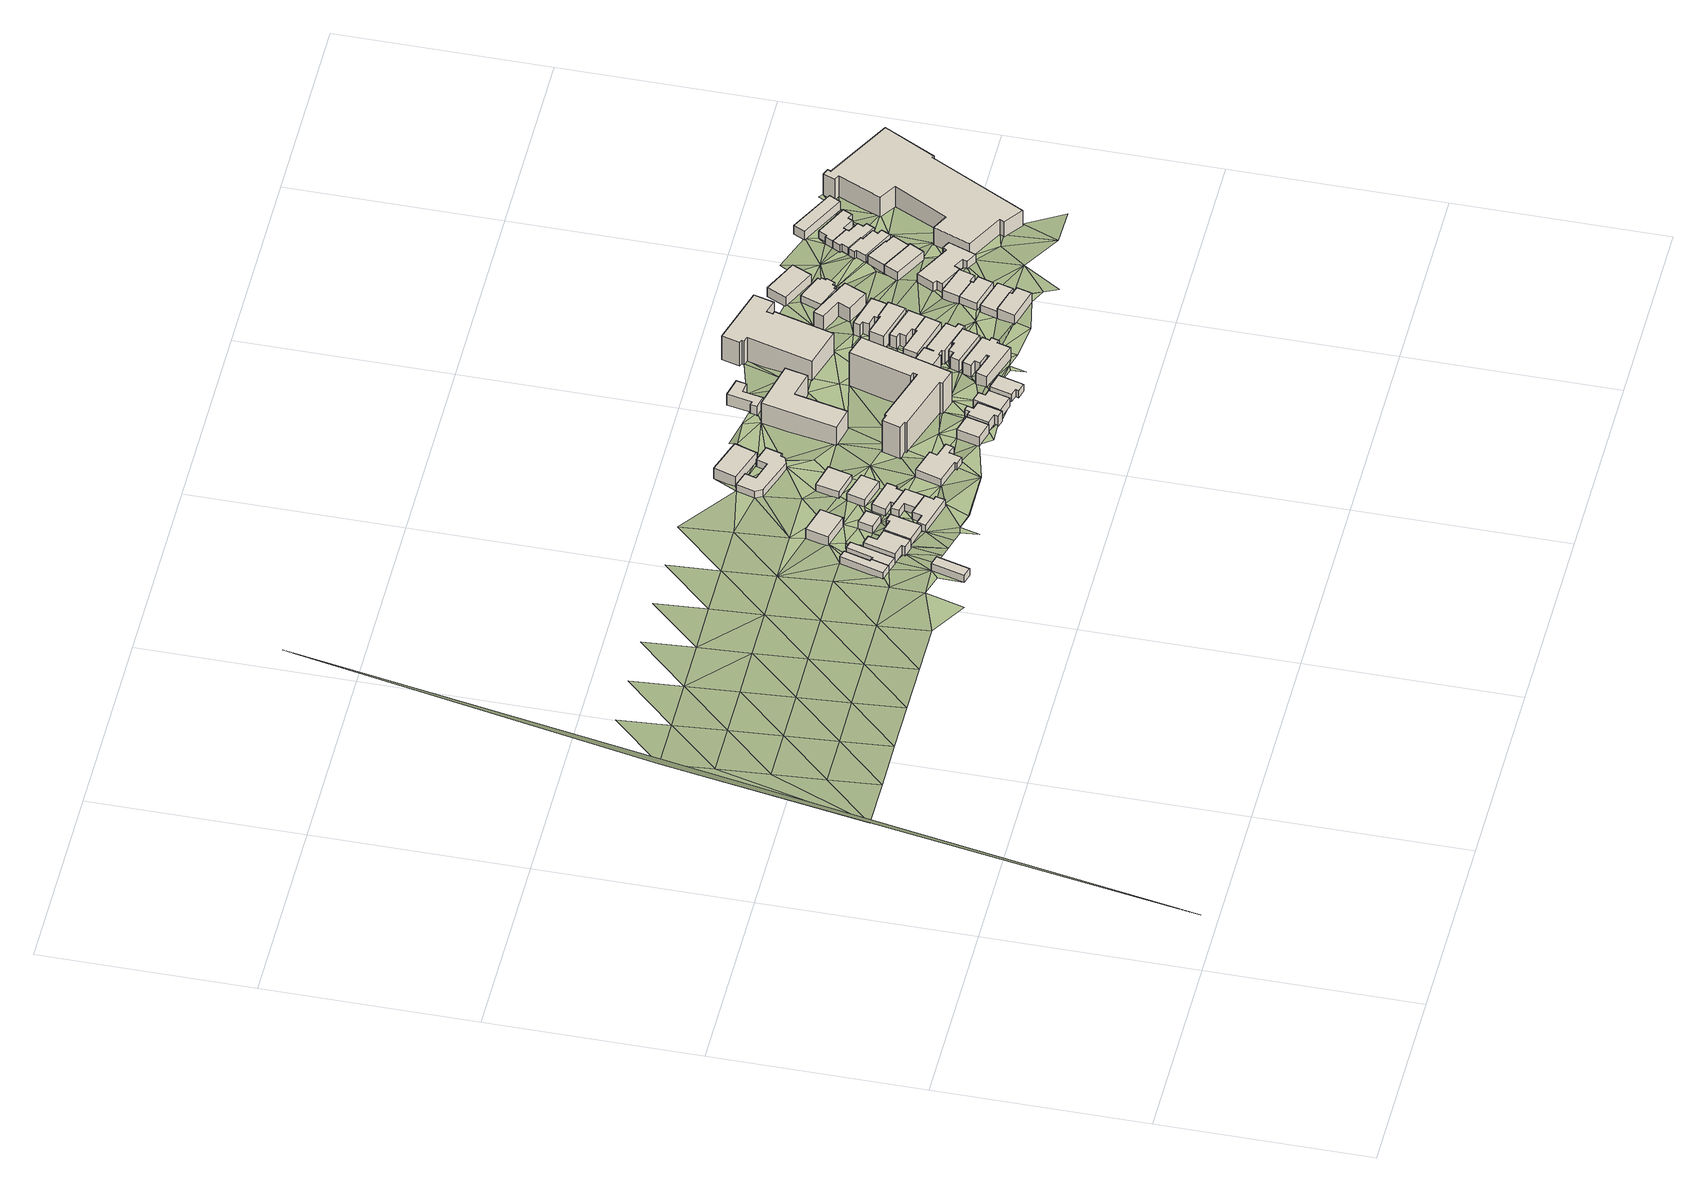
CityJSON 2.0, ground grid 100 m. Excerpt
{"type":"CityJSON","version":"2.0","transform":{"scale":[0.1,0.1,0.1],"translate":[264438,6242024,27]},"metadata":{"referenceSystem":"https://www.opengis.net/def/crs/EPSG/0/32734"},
"CityObjects":{
"building1":{"type":"Building","attributes":{"address":"9 Chamberlain Street Woodstock Cape Town","building":"house","building:levels":"1","footprint":{"type":"Polygon"},"plus_code":"CHX5XQXC+X5X","ground_height":44.56,"building_height":4.1,"roof_height":48.66},"geometry":[{"type":"Solid","lod":"1","boundaries":[[[[0,1,2,3]],[[1,4,5,2]],[[4,6,7,5]],[[6,0,3,7]],[[3,2,5,7]],[[6,4,1,0]]]]}]},
"building2":{"type":"Building","attributes":{"address":"10 Chamberlain Street Woodstock Cape Town","building":"house","building:levels":"1","footprint":{"type":"Polygon"},"plus_code":"CHX4XVX6+XCV","ground_height":41.09,"building_height":4.1,"roof_height":45.19},"geometry":[{"type":"Solid","lod":"1","boundaries":[[[[8,9,10,11]],[[9,12,13,10]],[[12,14,15,13]],[[14,16,17,15]],[[16,18,19,17]],[[18,8,11,19]],[[11,10,13,15,17,19]],[[18,16,14,12,9,8]]]]}]},
"building3":{"type":"Building","attributes":{"address":"8 Chamberlain Street Woodstock Cape Town","building":"house","building:levels":"1","footprint":{"type":"Polygon"},"plus_code":"CHXFX9XC+XRV","ground_height":41.15,"building_height":4.1,"roof_height":45.25},"geometry":[{"type":"Solid","lod":"1","boundaries":[[[[9,8,11,10]],[[8,20,21,11]],[[20,22,23,21]],[[22,24,25,23]],[[24,26,27,25]],[[26,9,10,27]],[[10,11,21,23,25,27]],[[26,24,22,20,8,9]]]]}]},
"building4":{"type":"Building","attributes":{"address":"6 Chamberlain Street Salt River Cape Town","building":"house","building:levels":"1","footprint":{"type":"Polygon"},"plus_code":"CHXPXPXW+X8V","ground_height":42.84,"building_height":4.1,"roof_height":46.94},"geometry":[{"type":"Solid","lod":"1","boundaries":[[[[28,29,30,31]],[[29,32,33,30]],[[32,34,35,33]],[[34,36,37,35]],[[36,38,39,37]],[[38,40,41,39]],[[40,42,43,41]],[[42,28,31,43]],[[31,30,33,35,37,39,41,43]],[[42,40,38,36,34,32,29,28]]]]}]},
"building5":{"type":"Building","attributes":{"address":"4 Chamberlain Street Salt River Cape Town","building":"house","building:levels":"1","footprint":{"type":"Polygon"},"plus_code":"CJX7X9XP+X9V","ground_height":42.84,"building_height":4.1,"roof_height":46.94},"geometry":[{"type":"Solid","lod":"1","boundaries":[[[[44,45,46,47]],[[45,48,49,46]],[[48,50,51,49]],[[50,52,53,51]],[[52,54,55,53]],[[54,44,47,55]],[[47,46,49,51,53,55]],[[54,52,50,48,45,44]]]]}]},
"building6":{"type":"Building","attributes":{"address":"3 Salisbury Street Woodstock Cape Town","building":"house","building:levels":"1","footprint":{"type":"Polygon"},"plus_code":"CJX4X5XQ+X5R","ground_height":41.15,"building_height":4.1,"roof_height":45.25},"geometry":[{"type":"Solid","lod":"1","boundaries":[[[[56,57,58,59]],[[57,60,61,58]],[[60,62,63,61]],[[62,56,59,63]],[[59,58,61,63]],[[62,60,57,56]]]]}]},
"building7":{"type":"Building","attributes":{"building":"garage","building:levels":"1","footprint":{"type":"Polygon"},"plus_code":"CJXFX5XX+XJW","ground_height":41.22,"building_height":4.1,"roof_height":45.32},"geometry":[{"type":"Solid","lod":"1","boundaries":[[[[64,65,66,67]],[[65,68,69,66]],[[68,70,71,69]],[[70,64,67,71]],[[67,66,69,71]],[[70,68,65,64]]]]}]},
"building8":{"type":"Building","attributes":{"address":"18 The Avenue Salt River Cape Town","building":"house","building:levels":"1","footprint":{"type":"Polygon"},"plus_code":"CJXVXGXP+X5R","ground_height":42.87,"building_height":4.1,"roof_height":46.97},"geometry":[{"type":"Solid","lod":"1","boundaries":[[[[72,73,74,75]],[[73,76,77,74]],[[76,78,79,77]],[[78,80,81,79]],[[80,82,83,81]],[[82,84,85,83]],[[84,86,87,85]],[[86,88,89,87]],[[88,72,75,89]],[[75,74,77,79,81,83,85,87,89]],[[88,86,84,82,80,78,76,73,72]]]]}]},
"building9":{"type":"Building","attributes":{"address":"16 The Avenue Salt River Cape Town","building":"house","building:levels":"1","footprint":{"type":"Polygon"},"plus_code":"CMX5XQXF+X4R","ground_height":42.87,"building_height":4.1,"roof_height":46.97},"geometry":[{"type":"Solid","lod":"1","boundaries":[[[[72,90,91,75]],[[90,92,93,94,91]],[[92,95,96,97,94,93]],[[95,98,99,97,96]],[[98,100,101,99]],[[100,73,74,101]],[[73,72,75,74]],[[75,91,94,97,99,101,74]],[[73,100,98,95,92,90,72]]]]}]},
"building10":{"type":"Building","attributes":{"address":"14 The Avenue Salt River Cape Town","building":"house","building:levels":"1","footprint":{"type":"Polygon"},"plus_code":"CMX6XPXM+X6X","ground_height":41.22,"building_height":4.1,"roof_height":45.32},"geometry":[{"type":"Solid","lod":"1","boundaries":[[[[102,103,104,105]],[[103,106,107,104]],[[106,108,109,107]],[[108,110,111,109]],[[110,112,113,111]],[[112,114,115,113]],[[114,116,93,115]],[[116,102,105,93]],[[105,104,107,109,111,113,115,93]],[[116,114,112,110,108,106,103,102]]]]}]},
"building11":{"type":"Building","attributes":{"building":"house","building:levels":"1","footprint":{"type":"Polygon"},"plus_code":"CMX9XWXP+X5V","ground_height":41.22,"building_height":4.1,"roof_height":45.32},"geometry":[{"type":"Solid","lod":"1","boundaries":[[[[117,118,119,120]],[[118,121,122,119]],[[121,123,124,122]],[[123,117,120,124]],[[120,119,122,124]],[[123,121,118,117]]]]}]},
"building12":{"type":"Building","attributes":{"address":"1 Salisbury Street Woodstock Cape Town","building":"house","building:levels":"1","footprint":{"type":"Polygon"},"plus_code":"CMXHXVXH+XHV","ground_height":39.51,"building_height":4.1,"roof_height":43.61},"geometry":[{"type":"Solid","lod":"1","boundaries":[[[[125,126,127,128]],[[126,129,130,127]],[[129,131,132,130]],[[131,125,128,132]],[[128,127,130,132]],[[131,129,126,125]]]]}]},
"building13":{"type":"Building","attributes":{"address":"19 The Avenue Salt River Cape Town","building":"house","building:levels":"1","footprint":{"type":"Polygon"},"plus_code":"CPXCXJX3+XXV","ground_height":42.82,"building_height":4.1,"roof_height":46.92},"geometry":[{"type":"Solid","lod":"1","boundaries":[[[[133,134,135,136]],[[134,137,138,135]],[[137,139,140,138]],[[139,141,142,140]],[[141,143,144,142]],[[143,145,146,144]],[[145,147,148,146]],[[147,149,150,148]],[[149,151,152,150]],[[151,133,136,152]],[[136,135,138,140,142,144,146,148,150,152]],[[151,149,147,145,143,141,139,137,134,133]]]]}]},
"building14":{"type":"Building","attributes":{"address":"9 Vine Road Woodstock Cape Town","building":"house","building:levels":"1","footprint":{"type":"Polygon"},"plus_code":"CMX8XVX4+X7R","ground_height":37.76,"building_height":4.1,"roof_height":41.86},"geometry":[{"type":"Solid","lod":"1","boundaries":[[[[153,154,155,156]],[[154,157,158,155]],[[157,159,160,158]],[[159,161,162,160]],[[161,163,164,162]],[[163,165,166,164]],[[165,167,168,166]],[[167,169,170,168]],[[169,171,172,170]],[[171,173,174,172]],[[173,175,176,174]],[[175,153,156,176]],[[156,155,158,160,162,164,166,168,170,172,174,176]],[[175,173,171,169,167,165,163,161,159,157,154,153]]]]}]},
"building15":{"type":"Building","attributes":{"address":"7 Vine Road Woodstock Cape Town","building":"house","building:levels":"1","footprint":{"type":"Polygon"},"plus_code":"CMXQXXXQ+XJV","ground_height":38.06,"building_height":4.1,"roof_height":42.16},"geometry":[{"type":"Solid","lod":"1","boundaries":[[[[177,178,179,180]],[[178,181,182,179]],[[181,183,184,182]],[[183,177,180,184]],[[180,179,182,184]],[[183,181,178,177]]]]}]},
"building16":{"type":"Building","attributes":{"address":"10 Upper Chamberlain Street Salt River Cape Town","building":"house","building:levels":"1","footprint":{"type":"Polygon"},"plus_code":"CQXJXXXG+XFV","ground_height":43.89,"building_height":4.1,"roof_height":47.99},"geometry":[{"type":"Solid","lod":"1","boundaries":[[[[185,186,187,188]],[[186,189,190,187]],[[189,191,192,190]],[[191,185,188,192]],[[188,187,190,192]],[[191,189,186,185]]]]}]},
"building17":{"type":"Building","attributes":{"address":"8 Upper Chamberlain Street Salt River Cape Town","building":"house","building:levels":"1","footprint":{"type":"Polygon"},"plus_code":"CRX5X2XF+XPV","ground_height":43.89,"building_height":4.1,"roof_height":47.99},"geometry":[{"type":"Solid","lod":"1","boundaries":[[[[193,194,195,196]],[[194,197,198,195]],[[197,199,200,198]],[[199,201,202,200]],[[201,203,204,202]],[[203,205,206,204]],[[205,207,208,206]],[[207,209,210,208]],[[209,211,212,210]],[[211,193,196,212]],[[196,195,198,200,202,204,206,208,210,212]],[[211,209,207,205,203,201,199,197,194,193]]]]}]},
"building18":{"type":"Building","attributes":{"address":"6 Upper Chamberlain Street Salt River Cape Town","building":"house","building:levels":"1","footprint":{"type":"Polygon"},"plus_code":"CRXJXWXV+X6X","ground_height":42.93,"building_height":4.1,"roof_height":47.03},"geometry":[{"type":"Solid","lod":"1","boundaries":[[[[213,214,215,216]],[[214,217,218,215]],[[217,219,220,218]],[[219,221,222,220]],[[221,223,224,222]],[[223,213,216,224]],[[216,215,218,220,222,224]],[[223,221,219,217,214,213]]]]}]},
"building19":{"type":"Building","attributes":{"address":"Oakwood","building":"apartments","building:levels":"6","building:flats":"40","footprint":{"type":"Polygon"},"plus_code":"CRXWX3XQ+X5W","ground_height":40.86,"building_height":18.1,"roof_height":58.96},"geometry":[{"type":"Solid","lod":"1","boundaries":[[[[225,226,227,228]],[[226,229,230,227]],[[229,231,232,230]],[[231,233,234,232]],[[233,235,236,234]],[[235,237,238,236]],[[237,239,240,238]],[[239,241,242,240]],[[241,243,244,242]],[[243,245,246,244]],[[245,247,248,246]],[[247,249,250,248]],[[249,251,252,250]],[[251,225,228,252]],[[228,227,230,232,234,236,238,240,242,244,246,248,250,252]],[[251,249,247,245,243,241,239,237,235,233,231,229,226,225]]]]}]},
"building20":{"type":"Building","attributes":{"address":"Rosewood","building":"apartments","building:levels":"3","building:flats":"9","footprint":{"type":"Polygon"},"plus_code":"CQX8XJX5+XGV","ground_height":39.66,"building_height":9.7,"roof_height":49.36},"geometry":[{"type":"Solid","lod":"1","boundaries":[[[[253,254,255,256]],[[254,257,258,255]],[[257,259,260,258]],[[259,261,262,260]],[[261,263,264,262]],[[263,253,256,264]],[[256,255,258,260,262,264]],[[263,261,259,257,254,253]]]]}]},
"building21":{"type":"Building","attributes":{"address":"4 Upper Chamberlain Street Salt River Cape Town","building":"house","building:levels":"1","footprint":{"type":"Polygon"},"plus_code":"CVX5X7X8+XJW","ground_height":42.93,"building_height":4.1,"roof_height":47.03},"geometry":[{"type":"Solid","lod":"1","boundaries":[[[[265,266,267,268]],[[266,269,270,267]],[[269,271,272,270]],[[271,273,274,272]],[[273,275,276,274]],[[275,265,268,276]],[[268,267,270,272,274,276]],[[275,273,271,269,266,265]]]]}]},
"building22":{"type":"Building","attributes":{"building":"garage","building:levels":"1","footprint":{"type":"Polygon"},"plus_code":"CQXVX4XH+XGW","ground_height":37.74,"building_height":4.1,"roof_height":41.84},"geometry":[{"type":"Solid","lod":"1","boundaries":[[[[277,278,279,280,281,282]],[[278,283,284,285,280,279]],[[283,286,287,285,284]],[[286,288,289,287]],[[288,290,291,289]],[[290,292,293,291]],[[292,294,295,293]],[[294,277,282,281,295]],[[281,280,285,287,289,291,293,295]],[[294,292,290,288,286,283,278,277]]]]}]},
"building23":{"type":"Building","attributes":{"address":"36 Hares Avenue Salt River Cape Town","building":"house","building:levels":"2","footprint":{"type":"Polygon"},"plus_code":"C2X6XRXG+X6V","ground_height":40.76,"building_height":6.9,"roof_height":47.66},"geometry":[{"type":"Solid","lod":"1","boundaries":[[[[296,297,298,299]],[[297,300,301,298]],[[300,302,303,301]],[[302,304,305,303]],[[304,306,307,305]],[[306,308,309,307]],[[308,310,311,309]],[[310,312,313,311]],[[312,314,315,313]],[[314,316,317,315]],[[316,318,319,317]],[[318,320,321,319]],[[320,322,323,321]],[[322,296,299,323]],[[299,298,301,303,305,307,309,311,313,315,317,319,321,323]],[[322,320,318,316,314,312,310,308,306,304,302,300,297,296]]]]}]},
"building24":{"type":"Building","attributes":{"address":"34 Hares Avenue Salt River Cape Town","building":"house","building:levels":"2","footprint":{"type":"Polygon"},"plus_code":"C2X5XFXJ+XJX","ground_height":40.76,"building_height":6.9,"roof_height":47.66},"geometry":[{"type":"Solid","lod":"1","boundaries":[[[[324,325,326,327]],[[325,328,329,326]],[[328,330,331,329]],[[330,332,333,331]],[[332,334,335,333]],[[334,336,337,335]],[[336,338,339,337]],[[338,324,327,339]],[[327,326,329,331,333,335,337,339]],[[338,336,334,332,330,328,325,324]]]]}]},
"building25":{"type":"Building","attributes":{"address":"32 Hares Avenue Salt River Cape Town","building":"house","building:levels":"2","footprint":{"type":"Polygon"},"plus_code":"C2X4XGXM+XXR","ground_height":40.76,"building_height":6.9,"roof_height":47.66},"geometry":[{"type":"Solid","lod":"1","boundaries":[[[[340,341,342,327]],[[341,343,344,342]],[[343,345,346,344]],[[345,347,348,346]],[[347,349,350,348]],[[349,351,352,350]],[[351,353,354,352]],[[353,355,356,354]],[[355,357,358,356]],[[357,359,360,358]],[[359,361,362,360]],[[361,363,364,362]],[[363,365,366,364]],[[365,367,368,366]],[[367,369,326,368]],[[369,340,327,326]],[[327,342,344,346,348,350,352,354,356,358,360,362,364,366,368,326]],[[369,367,365,363,361,359,357,355,353,351,349,347,345,343,341,340]]]]}]},
"building26":{"type":"Building","attributes":{"address":"30 Hares Avenue Salt River Cape Town","building":"house","building:levels":"2","footprint":{"type":"Polygon"},"plus_code":"C2X8XPX9+X8X","ground_height":39.78,"building_height":6.9,"roof_height":46.68},"geometry":[{"type":"Solid","lod":"1","boundaries":[[[[370,371,372,373]],[[371,374,375,372]],[[374,376,377,375]],[[376,378,379,377]],[[378,380,381,379]],[[380,370,373,381]],[[373,372,375,377,379,381]],[[380,378,376,374,371,370]]]]}]},
"building27":{"type":"Building","attributes":{"address":"Beechwood","building":"apartments","building:levels":"4","building:flats":"48","footprint":{"type":"Polygon"},"plus_code":"CVXHX3XX+XVX","ground_height":36.74,"building_height":12.5,"roof_height":49.24},"geometry":[{"type":"Solid","lod":"1","boundaries":[[[[382,383,384,385]],[[383,386,387,384]],[[386,388,389,387]],[[388,390,391,389]],[[390,392,393,391]],[[392,394,395,393]],[[394,396,397,395]],[[396,398,399,397]],[[398,400,401,399]],[[400,402,403,401]],[[402,404,405,403]],[[404,382,385,405]],[[385,384,387,389,391,393,395,397,399,401,403,405]],[[404,402,400,398,396,394,392,390,388,386,383,382]]]]}]},
"building28":{"type":"Building","attributes":{"address":"28 Hares Avenue Salt River Cape Town","building":"house","building:levels":"2","footprint":{"type":"Polygon"},"plus_code":"C2XJXPXP+XQX","ground_height":39.78,"building_height":6.9,"roof_height":46.68},"geometry":[{"type":"Solid","lod":"1","boundaries":[[[[370,406,407,373]],[[406,408,409,407]],[[408,410,411,409]],[[410,412,413,411]],[[412,414,415,413]],[[414,416,417,415]],[[416,371,372,417]],[[371,370,373,372]],[[373,407,409,411,413,415,417,372]],[[371,416,414,412,410,408,406,370]]]]}]},
"building29":{"type":"Building","attributes":{"address":"26 Hares Avenue Salt River Cape Town","building":"house","building:levels":"2","footprint":{"type":"Polygon"},"plus_code":"C2XMX5XR+X9W","ground_height":39.78,"building_height":6.9,"roof_height":46.68},"geometry":[{"type":"Solid","lod":"1","boundaries":[[[[418,419,420,421,422,423]],[[419,424,425,421,420]],[[424,426,427,425]],[[426,428,429,427]],[[428,430,431,429]],[[430,418,423,422,431]],[[422,421,425,427,429,431]],[[430,428,426,424,419,418]]]]}]},
"building30":{"type":"Building","attributes":{"address":"24 Hares Avenue Salt River Cape Town","building":"house","building:levels":"2","footprint":{"type":"Polygon"},"plus_code":"C2XVXXXX+XCR","ground_height":38.56,"building_height":6.9,"roof_height":45.46},"geometry":[{"type":"Solid","lod":"1","boundaries":[[[[418,432,433,423]],[[432,434,435,433]],[[434,436,437,435]],[[436,438,439,437]],[[438,440,441,439]],[[440,442,443,441]],[[442,419,420,443]],[[419,418,423,420]],[[423,433,435,437,439,441,443,420]],[[419,442,440,438,436,434,432,418]]]]}]},
"building31":{"type":"Building","attributes":{"address":"35 Hares Avenue Salt River Cape Town","building":"house","building:levels":"1","footprint":{"type":"Polygon"},"plus_code":"C3XVXHXH+X2X","ground_height":41.51,"building_height":4.1,"roof_height":45.61},"geometry":[{"type":"Solid","lod":"1","boundaries":[[[[444,445,446,447,448,449]],[[445,450,451,447,446]],[[450,452,453,451]],[[452,454,455,453]],[[454,456,457,455]],[[456,444,449,448,457]],[[448,447,451,453,455,457]],[[456,454,452,450,445,444]]]]}]},
"building32":{"type":"Building","attributes":{"address":"33 Hares Avenue Salt River Cape Town","building":"house","building:levels":"1","footprint":{"type":"Polygon"},"plus_code":"C4X2X6XQ+XJV","ground_height":39.85,"building_height":4.1,"roof_height":43.95},"geometry":[{"type":"Solid","lod":"1","boundaries":[[[[445,444,449,446]],[[444,458,459,449]],[[458,460,461,459]],[[460,462,463,461]],[[462,464,465,463]],[[464,445,446,465]],[[446,449,459,461,463,465]],[[464,462,460,458,444,445]]]]}]},
"building33":{"type":"Building","attributes":{"address":"22 Hares Avenue Salt River Cape Town","building":"house","building:levels":"2","footprint":{"type":"Polygon"},"plus_code":"C3X7XCX3+XPR","ground_height":38.56,"building_height":6.9,"roof_height":45.46},"geometry":[{"type":"Solid","lod":"1","boundaries":[[[[466,467,468,469]],[[467,470,471,468]],[[470,472,473,471]],[[472,474,475,473]],[[474,476,477,475]],[[476,466,469,477]],[[469,468,471,473,475,477]],[[476,474,472,470,467,466]]]]}]},
"building34":{"type":"Building","attributes":{"address":"31 Hares Avenue Salt River Cape Town","building":"house","building:levels":"1","footprint":{"type":"Polygon"},"plus_code":"C4X4XPXM+XFW","ground_height":39.85,"building_height":4.1,"roof_height":43.95},"geometry":[{"type":"Solid","lod":"1","boundaries":[[[[478,479,480,481]],[[479,482,483,480]],[[482,484,485,483]],[[484,486,487,485]],[[486,488,489,487]],[[488,478,481,489]],[[481,480,483,485,487,489]],[[488,486,484,482,479,478]]]]}]},
"building35":{"type":"Building","attributes":{"address":"29 Hares Avenue Salt River Cape Town","building":"house","building:levels":"1","footprint":{"type":"Polygon"},"plus_code":"C4X7XCXJ+XWX","ground_height":39.85,"building_height":4.1,"roof_height":43.95},"geometry":[{"type":"Solid","lod":"1","boundaries":[[[[490,491,481,480]],[[491,492,493,481]],[[492,494,495,493]],[[494,496,497,495]],[[496,498,499,497]],[[498,490,480,499]],[[480,481,493,495,497,499]],[[498,496,494,492,491,490]]]]}]},
"building36":{"type":"Building","attributes":{"address":"20 Hares Avenue Salt River Cape Town","building":"house","building:levels":"1","footprint":{"type":"Polygon"},"plus_code":"C3XGX5X7+XHX","ground_height":37.41,"building_height":4.1,"roof_height":41.51},"geometry":[{"type":"Solid","lod":"1","boundaries":[[[[500,501,502,503]],[[501,504,505,502]],[[504,506,507,505]],[[506,508,509,507]],[[508,510,511,509]],[[510,512,513,511]],[[512,514,515,513]],[[514,516,517,515]],[[516,518,519,517]],[[518,520,521,519]],[[520,522,523,521]],[[522,500,503,523]],[[503,502,505,507,509,511,513,515,517,519,521,523]],[[522,520,518,516,514,512,510,508,506,504,501,500]]]]}]},
"building37":{"type":"Building","attributes":{"address":"19 Hares Avenue Salt River Cape Town","building":"house","building:levels":"1","footprint":{"type":"Polygon"},"plus_code":"C3XMX4XW+X7R","ground_height":37.41,"building_height":4.1,"roof_height":41.51},"geometry":[{"type":"Solid","lod":"1","boundaries":[[[[524,525,526,527]],[[525,528,529,526]],[[528,530,531,529]],[[530,524,527,531]],[[527,526,529,531]],[[530,528,525,524]]]]}]},
"building38":{"type":"Building","attributes":{"address":"27B Hares Avenue Salt River Cape Town","building":"commercial","building:levels":"1","footprint":{"type":"Polygon"},"plus_code":"C4XVXMXQ+XQX","ground_height":38.68,"building_height":4.1,"roof_height":42.78},"geometry":[{"type":"Solid","lod":"1","boundaries":[[[[532,533,534,535]],[[533,536,537,534]],[[536,538,539,537]],[[538,540,541,539]],[[540,542,543,541]],[[542,544,545,543]],[[544,546,547,545]],[[546,548,549,547]],[[548,550,551,549]],[[550,552,553,551]],[[552,554,555,553]],[[554,532,535,555]],[[535,534,537,539,541,543,545,547,549,551,553,555]],[[554,552,550,548,546,544,542,540,538,536,533,532]]]]}]},
"building39":{"type":"Building","attributes":{"address":"27A Hares Avenue Salt River Cape Town","building":"house","building:levels":"1","footprint":{"type":"Polygon"},"plus_code":"C4XVXMX8+XGX","ground_height":37.43,"building_height":4.1,"roof_height":41.53},"geometry":[{"type":"Solid","lod":"1","boundaries":[[[[556,557,558,559]],[[557,560,561,558]],[[560,562,563,561]],[[562,564,565,563]],[[564,556,559,565]],[[559,558,561,563,565]],[[564,562,560,557,556]]]]}]},
"building40":{"type":"Building","attributes":{"address":"27 Hares Avenue Salt River Cape Town","building":"house","building:levels":"1","footprint":{"type":"Polygon"},"plus_code":"C5X2XRX6+XQV","ground_height":37.43,"building_height":4.1,"roof_height":41.53},"geometry":[{"type":"Solid","lod":"1","boundaries":[[[[556,564,565,559]],[[564,566,567,565]],[[566,568,569,567]],[[568,570,571,569]],[[570,572,573,571]],[[572,556,559,573]],[[559,565,567,569,571,573]],[[572,570,568,566,564,556]]]]}]},
"building41":{"type":"Building","attributes":{"address":"25 Hares Avenue Salt River Cape Town","building":"house","building:levels":"1","footprint":{"type":"Polygon"},"plus_code":"C5X7X9XQ+XFV","ground_height":36.45,"building_height":4.1,"roof_height":40.55},"geometry":[{"type":"Solid","lod":"1","boundaries":[[[[574,575,576,577,578,579]],[[575,580,581,577,576]],[[580,582,583,581]],[[582,584,585,583]],[[584,586,587,585]],[[586,588,589,587]],[[588,590,591,589]],[[590,592,593,591]],[[592,594,595,593]],[[594,596,597,595]],[[596,574,579,578,597]],[[578,577,581,583,585,587,589,591,593,595,597]],[[596,594,592,590,588,586,584,582,580,575,574]]]]}]},
"building42":{"type":"Building","attributes":{"address":"23 Hares Avenue Salt River Cape Town","building":"house","building:levels":"1","footprint":{"type":"Polygon"},"plus_code":"C5XCX6XR+X9R","ground_height":35.46,"building_height":4.1,"roof_height":39.56},"geometry":[{"type":"Solid","lod":"1","boundaries":[[[[598,599,579,576]],[[599,600,601,579]],[[600,602,603,601]],[[602,604,605,603]],[[604,606,607,605]],[[606,608,609,607]],[[608,610,611,609]],[[610,612,613,611]],[[612,614,615,613]],[[614,616,617,615]],[[616,598,576,617]],[[576,579,601,603,605,607,609,611,613,615,617]],[[616,614,612,610,608,606,604,602,600,599,598]]]]}]},
"building43":{"type":"Building","attributes":{"address":"21 Hares Avenue Salt River Cape Town","building":"house","building:levels":"1","footprint":{"type":"Polygon"},"plus_code":"C5XJXVXQ+XWW","ground_height":35.46,"building_height":4.1,"roof_height":39.56},"geometry":[{"type":"Solid","lod":"1","boundaries":[[[[612,610,611,613]],[[610,618,619,611]],[[618,620,621,619]],[[620,622,623,621]],[[622,624,625,623]],[[624,626,627,625]],[[626,628,629,627]],[[628,630,631,629]],[[630,632,633,631]],[[632,612,613,633]],[[613,611,619,621,623,625,627,629,631,633]],[[632,630,628,626,624,622,620,618,610,612]]]]}]},
"building44":{"type":"Building","attributes":{"address":"19B Hares Avenue Salt River Cape Town","building":"house","building:levels":"1","footprint":{"type":"Polygon"},"plus_code":"C5XXXRXM+X5R","ground_height":35.46,"building_height":4.1,"roof_height":39.56},"geometry":[{"type":"Solid","lod":"1","boundaries":[[[[634,635,636,637,638,639]],[[635,640,641,637,636]],[[640,642,643,641]],[[642,634,639,638,643]],[[638,637,641,643]],[[642,640,635,634]]]]}]},
"building45":{"type":"Building","attributes":{"address":"Queens Park Studios 24 Queens Park Road Salt River Cape Town","building":"industrial","building:levels":"3","footprint":{"type":"Polygon"},"plus_code":"C7X2XMXH+XVV","ground_height":37.39,"building_height":9.7,"roof_height":47.09},"geometry":[{"type":"Solid","lod":"1","boundaries":[[[[644,645,646,647]],[[645,648,649,646]],[[648,650,651,649]],[[650,652,653,651]],[[652,654,655,653]],[[654,656,657,655]],[[656,658,659,657]],[[658,660,661,659]],[[660,662,663,661]],[[662,664,665,663]],[[664,666,667,665]],[[666,668,669,667]],[[668,670,671,669]],[[670,672,673,671]],[[672,674,675,673]],[[674,644,647,675]],[[647,646,649,651,653,655,657,659,661,663,665,667,669,671,673,675]],[[674,672,670,668,666,664,662,660,658,656,654,652,650,648,645,644]]]]}]},
"terrain1":{"type":"TINRelief","geometry":[{"type":"CompositeSurface","lod":"1","boundaries":[[[676,677,678]],[[677,676,679]],[[679,680,677]],[[680,681,677]],[[682,676,678]],[[683,681,684]],[[682,678,685]],[[679,676,686]],[[682,686,676]],[[687,680,679]],[[687,679,686]],[[681,680,688]],[[689,682,685]],[[680,687,688]],[[689,685,690]],[[691,686,682]],[[692,681,688]],[[689,691,682]],[[693,687,686]],[[693,686,691]],[[694,688,687]],[[689,690,695]],[[687,693,694]],[[695,690,696]],[[697,691,689]],[[698,688,694]],[[697,689,695]],[[693,691,699]],[[699,694,693]],[[699,691,697]],[[700,695,696]],[[694,699,701]],[[700,696,702]],[[697,695,703]],[[704,694,701]],[[700,703,695]],[[699,697,705]],[[705,701,699]],[[705,697,703]],[[706,700,702]],[[706,702,707]],[[708,701,705]],[[703,700,709]],[[700,706,710]],[[711,701,708]],[[700,710,709]],[[712,705,703]],[[706,1,710]],[[706,713,1]],[[712,703,709]],[[1,713,4]],[[708,705,714]],[[710,715,709]],[[715,710,716]],[[716,710,1]],[[705,712,714]],[[709,715,16]],[[716,1,717]],[[1,0,718]],[[709,16,712]],[[718,717,1]],[[719,708,714]],[[720,718,0]],[[14,721,722]],[[717,718,723]],[[724,14,722]],[[723,34,717]],[[725,723,718]],[[726,718,720]],[[726,720,727]],[[24,14,724]],[[712,16,728]],[[717,34,22]],[[726,727,54]],[[16,14,728]],[[14,24,728]],[[54,727,82]],[[82,727,729]],[[34,32,22]],[[730,714,712]],[[726,54,731]],[[24,22,732]],[[712,728,60]],[[24,732,728]],[[731,32,733]],[[32,732,22]],[[52,731,54]],[[734,712,60]],[[735,82,729]],[[736,735,737]],[[54,82,44]],[[32,731,65]],[[82,735,736]],[[712,734,730]],[[732,32,64]],[[52,65,731]],[[82,80,44]],[[65,64,32]],[[738,728,732]],[[65,52,48]],[[52,50,48]],[[80,739,44]],[[64,738,732]],[[740,736,741]],[[742,82,736]],[[48,743,65]],[[76,80,78]],[[744,714,730]],[[80,98,739]],[[98,80,76]],[[743,48,739]],[[742,736,740]],[[734,60,745]],[[738,64,746]],[[743,739,95]],[[95,739,98]],[[100,98,76]],[[747,743,95]],[[73,100,76]],[[110,746,743]],[[747,110,743]],[[747,95,748]],[[738,746,749]],[[750,740,741]],[[95,92,748]],[[734,745,751]],[[730,734,165]],[[118,745,738]],[[746,110,121]],[[72,88,86]],[[742,740,750]],[[749,746,121]],[[749,118,738]],[[742,752,86]],[[86,752,72]],[[118,749,121]],[[751,167,734]],[[108,121,110]],[[753,745,118]],[[730,163,744]],[[165,734,167]],[[745,753,751]],[[72,752,90]],[[742,750,752]],[[90,754,755]],[[121,108,123]],[[165,163,730]],[[90,756,754]],[[753,118,757]],[[752,756,90]],[[126,751,753]],[[108,754,756]],[[752,750,758]],[[753,757,759]],[[760,752,758]],[[761,123,108]],[[126,762,751]],[[751,762,167]],[[761,108,756]],[[763,758,750]],[[757,123,761]],[[759,757,761]],[[764,163,161]],[[763,750,765]],[[766,762,126]],[[766,759,761]],[[163,764,178]],[[756,767,761]],[[756,768,767]],[[159,769,161]],[[763,145,770]],[[771,147,768]],[[772,764,161]],[[765,145,763]],[[773,762,766]],[[774,161,769]],[[768,775,767]],[[776,761,767]],[[766,761,777]],[[161,774,772]],[[778,762,773]],[[767,775,779]],[[147,145,189]],[[766,777,773]],[[768,147,780]],[[145,765,189]],[[778,773,781]],[[775,768,780]],[[781,782,778]],[[777,761,776]],[[783,784,765]],[[774,785,772]],[[777,781,773]],[[189,780,147]],[[776,786,787]],[[788,772,785]],[[776,787,777]],[[789,772,788]],[[784,783,790]],[[189,186,780]],[[791,784,790]],[[186,784,791]],[[789,788,792]],[[793,789,792]],[[775,780,794]],[[777,787,795]],[[790,796,791]],[[781,797,785]],[[186,791,798]],[[781,777,797]],[[799,780,186]],[[797,788,785]],[[800,795,787]],[[186,798,799]],[[788,797,792]],[[799,798,801]],[[780,799,802]],[[800,787,803]],[[804,805,806]],[[794,780,802]],[[807,792,808]],[[806,805,809]],[[810,804,197]],[[802,799,197]],[[806,219,804]],[[787,811,803]],[[804,219,197]],[[797,808,792]],[[812,802,197]],[[812,197,219]],[[813,809,814]],[[225,795,800]],[[219,217,812]],[[814,271,269]],[[815,808,797]],[[217,816,813]],[[814,269,813]],[[811,817,803]],[[225,800,803]],[[217,813,269]],[[217,818,812]],[[819,795,820]],[[821,808,815]],[[797,822,815]],[[269,823,217]],[[824,818,217]],[[824,217,823]],[[825,820,795]],[[818,826,812]],[[823,269,266]],[[825,795,225]],[[827,266,265]],[[797,253,822]],[[818,824,308]],[[828,823,266]],[[812,826,357]],[[292,829,822]],[[818,336,826]],[[266,827,828]],[[818,308,336]],[[310,824,314]],[[822,253,292]],[[310,308,824]],[[357,251,812]],[[827,830,828]],[[318,314,824]],[[310,314,312]],[[820,825,831]],[[253,820,831]],[[832,828,830]],[[833,823,828]],[[334,826,336]],[[825,225,251]],[[834,292,253]],[[314,318,316]],[[835,826,334]],[[831,834,253]],[[334,836,835]],[[306,336,308]],[[334,332,330]],[[828,837,833]],[[835,838,839]],[[330,836,334]],[[835,836,838]],[[355,840,357]],[[841,251,357]],[[357,840,841]],[[831,825,842]],[[843,292,834]],[[349,844,845]],[[842,825,251]],[[325,836,330]],[[844,349,355]],[[846,833,837]],[[847,834,831]],[[846,848,833]],[[336,306,338]],[[330,328,325]],[[849,251,841]],[[304,302,306]],[[380,840,355]],[[834,847,843]],[[302,338,306]],[[841,850,851]],[[837,852,846]],[[349,380,355]],[[841,853,850]],[[849,841,851]],[[842,251,854]],[[251,849,426]],[[426,854,251]],[[855,851,850]],[[846,856,302]],[[855,850,853]],[[857,851,855]],[[851,858,849]],[[859,324,338]],[[860,380,349]],[[338,302,861]],[[855,853,862]],[[863,855,862]],[[856,846,852]],[[861,859,338]],[[864,865,860]],[[842,854,434]],[[854,426,436]],[[860,865,380]],[[849,858,866]],[[856,867,302]],[[865,859,861]],[[861,302,867]],[[426,440,436]],[[854,436,434]],[[865,861,380]],[[868,440,426]],[[434,470,842]],[[436,440,438]],[[869,842,470]],[[406,866,858]],[[868,870,440]],[[871,440,870]],[[872,856,852]],[[370,380,873]],[[873,380,861]],[[874,470,434]],[[370,875,406]],[[861,867,876]],[[400,877,869]],[[467,869,470]],[[406,875,866]],[[861,876,878]],[[400,869,879]],[[875,370,873]],[[880,874,434]],[[869,467,879]],[[866,875,881]],[[878,873,861]],[[882,470,874]],[[874,880,883]],[[878,876,484]],[[884,879,467]],[[875,873,498]],[[874,883,885]],[[886,887,444]],[[458,444,460]],[[467,504,501]],[[888,887,872]],[[460,444,887]],[[885,883,880]],[[467,889,504]],[[890,881,875]],[[876,462,484]],[[460,887,888]],[[875,498,891]],[[884,467,501]],[[892,880,881]],[[891,890,875]],[[885,880,892]],[[506,504,889]],[[891,498,893]],[[484,462,894]],[[460,888,895]],[[488,486,478]],[[895,888,896]],[[484,894,486]],[[897,478,898]],[[462,460,895]],[[496,893,498]],[[891,893,899]],[[890,892,881]],[[898,478,486]],[[506,889,510]],[[894,898,486]],[[510,508,506]],[[501,900,884]],[[894,462,895]],[[885,901,889]],[[889,514,510]],[[514,512,510]],[[902,893,496]],[[894,903,898]],[[885,892,901]],[[902,496,898]],[[900,501,500]],[[514,889,901]],[[898,903,902]],[[518,516,520]],[[520,500,522]],[[895,904,894]],[[900,500,520]],[[904,903,894]],[[905,902,903]],[[903,906,905]],[[892,890,907]],[[908,516,514]],[[516,909,520]],[[901,892,910]],[[514,901,911]],[[900,520,909]],[[911,912,514]],[[554,907,890]],[[911,901,910]],[[909,913,900]],[[895,914,904]],[[514,912,908]],[[516,908,909]],[[895,915,914]],[[904,914,916]],[[550,904,916]],[[913,909,917]],[[554,552,907]],[[908,912,918]],[[911,570,912]],[[909,908,580]],[[919,907,552]],[[919,550,916]],[[920,916,914]],[[552,550,919]],[[909,580,921]],[[907,919,562]],[[914,915,922]],[[921,612,909]],[[564,562,566]],[[923,580,575]],[[570,924,912]],[[917,909,925]],[[921,580,923]],[[922,920,914]],[[566,562,919]],[[632,909,612]],[[566,570,568]],[[922,915,926]],[[570,566,924]],[[632,925,909]],[[927,566,919]],[[928,929,930]],[[931,926,915]],[[924,566,927]],[[927,919,932]],[[933,924,927]],[[933,930,934]],[[930,935,928]],[[632,630,628]],[[930,933,935]],[[632,628,925]],[[935,933,927]],[[608,606,610]],[[618,610,620]],[[936,937,606]],[[606,620,610]],[[927,938,935]],[[927,932,939]],[[935,938,937]],[[606,937,624]],[[925,628,940]],[[624,620,606]],[[624,622,620]],[[624,937,938]],[[939,938,927]],[[626,940,628]],[[624,938,940]],[[940,626,624]],[[938,941,940]],[[940,942,943]],[[940,941,942]],[[943,942,944]],[[943,944,945]]]}]}
},
"vertices":[
[2104,1652,176],[2055,1665,176],[2055,1665,217],[2104,1652,217],[2011,1507,176],[2011,1507,217],[2060,1493,176],[2060,1493,217],
[2039,1851,141],[2063,1934,141],[2063,1934,182],[2039,1851,182],[2052,1937,141],[2052,1937,182],[2088,2061,141],[2088,2061,182],[2049,2073,141],[2049,2073,182],[1989,1865,141],[1989,1865,182],
[2092,1835,141],[2092,1835,182],[2150,2047,141],[2150,2047,182],[2111,2057,141],[2111,2057,182],[2076,1930,141],[2076,1930,182],
[2235,1917,141],[2174,1933,141],[2174,1933,199],[2235,1917,199],[2185,1975,141],[2185,1975,199],[2140,1987,141],[2140,1987,199],[2100,1835,141],[2100,1835,199],[2157,1819,141],[2157,1819,199],[2152,1802,141],[2152,1802,199],[2201,1789,141],[2201,1789,199],
[2305,1765,158],[2343,1911,158],[2343,1911,199],[2305,1765,199],[2302,1921,158],[2302,1921,199],[2298,1904,158],[2298,1904,199],[2240,1918,158],[2240,1918,199],[2207,1790,158],[2207,1790,199],
[2295,2112,124],[2324,2219,124],[2324,2219,182],[2295,2112,182],[2189,2256,124],[2189,2256,182],[2160,2149,124],[2160,2149,182],
[2283,2042,141],[2266,1972,141],[2266,1972,183],[2283,2042,183],[2341,1953,141],[2341,1953,183],[2358,2023,141],[2358,2023,183],
[2489,1790,159],[2406,1813,159],[2406,1813,200],[2489,1790,200],[2375,1821,159],[2375,1821,200],[2362,1774,159],[2362,1774,200],[2317,1786,159],[2317,1786,200],[2305,1745,159],[2305,1745,200],[2483,1696,159],[2483,1696,200],[2495,1742,159],[2495,1742,200],[2477,1746,159],[2477,1746,200],
[2513,1881,159],[2513,1881,200],[2429,1904,159],[2429,1904,183],[2429,1904,200],[2381,1918,159],[2381,1918,183],[2381,1918,200],[2371,1878,159],[2371,1878,200],[2420,1867,159],[2420,1867,200],
[2513,1881,142],[2525,1926,142],[2525,1926,183],[2513,1881,183],[2537,1924,142],[2537,1924,183],[2550,1971,142],[2550,1971,183],[2404,2008,142],[2404,2008,183],[2385,1941,142],[2385,1941,183],[2434,1930,142],[2434,1930,183],[2429,1904,142],
[2576,2093,142],[2447,2129,142],[2447,2129,183],[2576,2093,183],[2422,2043,142],[2422,2043,183],[2552,2006,142],[2552,2006,183],
[2613,2248,125],[2492,2278,125],[2492,2278,166],[2613,2248,166],[2465,2167,125],[2465,2167,166],[2585,2138,125],[2585,2138,166],
[2643,1865,156],[2607,1742,156],[2607,1742,199],[2643,1865,199],[2724,1708,156],[2724,1708,199],[2720,1696,156],[2720,1696,199],[2763,1684,156],[2763,1684,199],[2781,1745,156],[2781,1745,199],[2820,1734,156],[2820,1734,199],[2831,1771,156],[2831,1771,199],[2755,1793,156],[2755,1793,199],[2766,1829,156],[2766,1829,199],
[2691,2543,108],[2608,2568,108],[2608,2568,149],[2691,2543,149],[2592,2515,108],[2592,2515,149],[2494,2544,108],[2494,2544,149],[2510,2597,108],[2510,2597,149],[2435,2620,108],[2435,2620,149],[2409,2531,108],[2409,2531,149],[2427,2497,108],[2427,2497,149],[2612,2436,108],[2612,2436,149],[2647,2450,108],[2647,2450,149],[2653,2470,108],[2653,2470,149],[2668,2466,108],[2668,2466,149],
[2683,2681,89],[2512,2737,89],[2512,2737,152],[2683,2681,152],[2477,2631,89],[2477,2631,152],[2648,2576,89],[2648,2576,152],
[2980,1612,156],[3008,1718,156],[3008,1718,210],[2980,1612,210],[2920,1742,156],[2920,1742,210],[2891,1636,156],[2891,1636,210],
[3107,1689,149],[3068,1699,149],[3068,1699,210],[3107,1689,210],[3076,1730,149],[3076,1730,210],[3052,1736,149],[3052,1736,210],[3045,1712,149],[3045,1712,210],[3021,1718,149],[3021,1718,210],[2993,1615,149],[2993,1615,210],[3044,1601,149],[3044,1601,210],[3039,1583,149],[3039,1583,210],[3076,1573,149],[3076,1573,210],
[3204,1661,149],[3172,1670,149],[3172,1670,200],[3204,1661,200],[3181,1702,149],[3181,1702,200],[3132,1716,149],[3132,1716,200],[3094,1583,149],[3094,1583,200],[3176,1561,149],[3176,1561,200],
[3184,2280,121],[3094,1986,121],[3094,1986,320],[3184,2280,320],[3115,1980,121],[3115,1980,320],[3110,1960,121],[3110,1960,320],[2831,2044,121],[2831,2044,320],[2827,2036,121],[2827,2036,320],[2792,2046,121],[2792,2046,320],[2766,1960,121],[2766,1960,320],[2801,1949,121],[2801,1949,320],[2798,1939,121],[2798,1939,320],[3082,1853,121],[3082,1853,320],[3078,1840,121],[3078,1840,320],[3157,1816,121],[3157,1816,320],[3289,2249,121],[3289,2249,320],
[3125,2554,102],[2887,2608,102],[2887,2608,224],[3125,2554,224],[2806,2253,102],[2806,2253,224],[2916,2228,102],[2916,2228,224],[2972,2476,102],[2972,2476,224],[3101,2447,102],[3101,2447,224],
[3274,1520,159],[3307,1642,159],[3307,1642,200],[3274,1520,200],[3227,1663,159],[3227,1663,200],[3199,1557,159],[3199,1557,200],[3233,1548,159],[3233,1548,200],[3228,1532,159],[3228,1532,200],
[2987,2784,84],[2963,2666,84],[2963,2666,130],[2963,2666,148],[2987,2784,148],[2987,2784,130],[2946,2670,84],[2946,2670,130],[2946,2670,148],[2938,2636,84],[2938,2636,148],[3001,2624,84],[3001,2624,148],[3020,2720,84],[3020,2720,148],[3070,2713,84],[3070,2713,148],[3080,2762,84],[3080,2762,148],
[3482,1625,138],[3501,1689,138],[3501,1689,207],[3482,1625,207],[3516,1684,138],[3516,1684,207],[3526,1720,138],[3526,1720,207],[3510,1725,138],[3510,1725,207],[3520,1760,138],[3520,1760,207],[3348,1811,138],[3348,1811,207],[3335,1768,138],[3335,1768,207],[3366,1759,138],[3366,1759,207],[3359,1734,138],[3359,1734,207],[3414,1718,138],[3414,1718,207],[3411,1705,138],[3411,1705,207],[3294,1740,138],[3294,1740,207],[3278,1686,138],[3278,1686,207],
[3555,1856,138],[3461,1883,138],[3461,1883,207],[3555,1856,207],[3458,1871,138],[3458,1871,207],[3407,1886,138],[3407,1886,207],[3399,1860,138],[3399,1860,207],[3367,1869,138],[3367,1869,207],[3354,1827,138],[3354,1827,207],[3530,1773,138],[3530,1773,207],
[3555,1856,128],[3573,1850,128],[3573,1850,207],[3582,1881,128],[3582,1881,207],[3560,1888,128],[3560,1888,207],[3574,1934,128],[3574,1934,207],[3403,1985,128],[3403,1985,207],[3392,1948,128],[3392,1948,207],[3389,1949,128],[3389,1949,207],[3402,1994,128],[3402,1994,207],[3320,2018,128],[3320,2018,207],[3295,1935,128],[3295,1935,207],[3370,1913,128],[3370,1913,207],[3373,1923,128],[3373,1923,207],[3400,1915,128],[3400,1915,207],[3399,1902,128],[3399,1902,207],[3461,1883,128],
[3606,2033,126],[3513,2059,126],[3513,2059,197],[3606,2033,197],[3511,2050,126],[3511,2050,197],[3387,2085,126],[3387,2085,197],[3369,2018,126],[3369,2018,197],[3583,1958,126],[3583,1958,197],
[3268,2868,80],[3244,2782,80],[3244,2782,222],[3268,2868,222],[3259,2777,80],[3259,2777,222],[3256,2766,80],[3256,2766,222],[3282,2758,80],[3282,2758,222],[3194,2448,80],[3194,2448,222],[3388,2394,80],[3388,2394,222],[3468,2677,80],[3468,2677,222],[3453,2681,80],[3453,2681,222],[3462,2710,80],[3462,2710,222],[3526,2692,80],[3526,2692,222],[3553,2788,80],[3553,2788,222],
[3629,2114,126],[3629,2114,197],[3461,2162,126],[3461,2162,197],[3451,2127,126],[3451,2127,197],[3475,2120,126],[3475,2120,197],[3465,2088,126],[3465,2088,197],[3517,2073,126],[3517,2073,197],
[3660,2211,114],[3565,2235,114],[3565,2235,185],[3565,2235,197],[3660,2211,197],[3660,2211,185],[3564,2225,114],[3564,2225,197],[3463,2253,114],[3463,2253,197],[3443,2184,114],[3443,2184,197],[3638,2128,114],[3638,2128,197],
[3681,2291,114],[3681,2291,185],[3512,2335,114],[3512,2335,185],[3503,2301,114],[3503,2301,185],[3526,2295,114],[3526,2295,185],[3519,2266,114],[3519,2266,185],[3570,2253,114],[3570,2253,185],
[3847,1710,128],[3733,1741,128],[3733,1741,170],[3733,1741,186],[3847,1710,186],[3847,1710,170],[3709,1656,128],[3709,1656,186],[3863,1614,128],[3863,1614,186],[3883,1686,128],[3883,1686,186],[3844,1697,128],[3844,1697,186],
[3848,1715,128],[3848,1715,170],[3890,1703,128],[3890,1703,170],[3911,1778,128],[3911,1778,170],[3756,1822,128],[3756,1822,170],
[3751,2425,97],[3542,2519,97],[3542,2519,185],[3751,2425,185],[3521,2472,97],[3521,2472,185],[3623,2426,97],[3623,2426,185],[3597,2370,97],[3597,2370,185],[3704,2322,97],[3704,2322,185],
[3894,1891,128],[3790,1923,128],[3790,1923,170],[3894,1891,170],[3764,1840,128],[3764,1840,170],[3908,1796,128],[3908,1796,170],[3931,1870,128],[3931,1870,170],[3891,1882,128],[3891,1882,170],
[3790,1923,117],[3894,1891,117],[3896,1898,117],[3896,1898,170],[3936,1885,117],[3936,1885,170],[3959,1960,117],[3959,1960,170],[3815,2004,117],[3815,2004,170],
[3798,2557,104],[3674,2605,104],[3674,2605,145],[3798,2557,145],[3635,2506,104],[3635,2506,145],[3747,2462,104],[3747,2462,145],[3751,2472,104],[3751,2472,145],[3764,2468,104],[3764,2468,145],[3770,2484,104],[3770,2484,145],[3787,2478,104],[3787,2478,145],[3803,2517,104],[3803,2517,145],[3795,2520,104],[3795,2520,145],[3802,2540,104],[3802,2540,145],[3793,2544,104],[3793,2544,145],
[3856,2682,91],[3690,2758,91],[3690,2758,145],[3856,2682,145],[3647,2667,91],[3647,2667,145],[3813,2590,91],[3813,2590,145],
[3904,2136,108],[3861,2054,108],[3861,2054,158],[3904,2136,158],[3877,2042,108],[3877,2042,158],[3864,2016,108],[3864,2016,158],[3973,1959,108],[3973,1959,158],[3987,1986,108],[3987,1986,158],[4037,1961,108],[4037,1961,158],[4027,1939,108],[4027,1939,158],[4079,1912,108],[4079,1912,158],[4129,2044,108],[4129,2044,158],[4090,2062,108],[4090,2062,158],[4079,2044,108],[4079,2044,158],
[3941,2291,95],[3906,2223,95],[3906,2223,145],[3941,2291,145],[4061,2141,95],[4061,2141,145],[4098,2210,95],[4098,2210,145],[4088,2214,95],[4088,2214,145],
[4130,2292,95],[4130,2292,145],[4089,2313,95],[4089,2313,145],[4092,2318,95],[4092,2318,145],[3985,2375,95],[3985,2375,145],
[4099,2430,94],[4030,2464,94],[4030,2464,126],[4030,2464,135],[4099,2430,135],[4099,2430,126],[4021,2469,94],[4021,2469,135],[4004,2437,94],[4004,2437,135],[4015,2432,94],[4015,2432,135],[3992,2386,94],[3992,2386,135],[4145,2310,94],[4145,2310,135],[4167,2353,94],[4167,2353,135],[4143,2364,94],[4143,2364,135],[4156,2390,94],[4156,2390,135],[4095,2420,94],[4095,2420,135],
[4030,2464,85],[4099,2430,85],[4183,2389,85],[4183,2389,126],[4202,2428,85],[4202,2428,126],[4182,2438,85],[4182,2438,126],[4195,2465,85],[4195,2465,126],[4141,2492,85],[4141,2492,126],[4146,2506,85],[4146,2506,126],[4061,2548,85],[4061,2548,126],[4040,2509,85],[4040,2509,126],[4050,2505,85],[4050,2505,126],
[4152,2518,85],[4152,2518,126],[4207,2491,85],[4207,2491,126],[4218,2513,85],[4218,2513,126],[4244,2501,85],[4244,2501,126],[4266,2546,85],[4266,2546,126],[4110,2622,85],[4110,2622,126],[4089,2580,85],[4089,2580,126],[4079,2585,85],[4079,2585,126],
[4342,2624,75],[4122,2735,75],[4122,2735,115],[4122,2735,126],[4342,2624,126],[4342,2624,115],[4094,2680,75],[4094,2680,126],[4314,2571,75],[4314,2571,126],
[4739,2462,76],[4416,2634,76],[4416,2634,201],[4739,2462,201],[4423,2649,76],[4423,2649,201],[4390,2663,76],[4390,2663,201],[4366,2607,76],[4366,2607,201],[4394,2595,76],[4394,2595,201],[4300,2388,76],[4300,2388,201],[4380,2339,76],[4380,2339,201],[4238,2081,76],[4238,2081,201],[4164,2119,76],[4164,2119,201],[4095,1943,76],[4095,1943,201],[4274,1849,76],[4274,1849,201],[4262,1826,76],[4262,1826,201],[4352,1763,76],[4352,1763,201],[4597,2221,76],[4597,2221,201],[4606,2215,76],[4606,2215,201],
[676,1825,157],[425,1580,179],[676,1580,175],[676,2075,138],[676,2325,119],[676,2575,100],[927,1825,157],[9,9,330],[1130,4358,4],[927,1580,176],[927,2075,138],[927,2325,120],[927,2575,100],[1177,1825,158],[1177,1580,177],[1177,2075,139],[927,2825,82],[1177,2325,120],[1177,2575,102],[1428,1825,158],[1428,1580,177],[1428,2075,140],[1177,2825,85],[1428,2325,122],[1678,1825,158],[1428,2575,105],[1678,1580,177],[1678,2075,141],[1428,2825,88],[1678,2325,123],[1910,1660,176],[1857,1473,176],[1678,2575,106],[1929,2075,141],[1929,1825,158],[1678,2825,89],[1929,2325,123],[2013,1629,176],[1929,2575,105],[1989,1865,158],[2039,1851,158],[2092,1835,158],[2152,1802,158],[1929,2825,88],[2158,1636,176],[2052,1937,158],[2063,1934,158],[2100,1835,158],[2076,1930,158],[2157,1819,158],[2201,1789,158],[2209,1622,176],[2160,2149,141],[2264,1609,176],[2180,2575,104],[2235,1917,158],[2180,2075,142],[2174,1933,158],[2180,2325,123],[2317,1594,175],[2351,1601,175],[2326,1507,175],[2295,2112,141],[2343,1911,159],[2431,1580,175],[2430,1577,175],[2483,1696,175],[2341,1953,142],[2180,2825,87],[2324,2219,125],[2358,2023,142],[2385,1941,159],[2434,1930,159],[2431,2075,142],[2681,1580,174],[2431,2325,125],[2607,1742,158],[2465,2167,142],[2537,1924,159],[2525,1926,159],[2643,1865,158],[2576,2093,143],[2720,1696,174],[2585,2138,143],[2724,1708,158],[2681,2075,143],[2612,2436,127],[2763,1684,174],[2477,2631,108],[2891,1636,169],[2613,2248,127],[2766,1960,143],[2766,1829,158],[2592,2515,111],[2781,1745,158],[2755,1793,158],[2648,2576,111],[2681,2325,127],[2608,2568,111],[2798,1939,158],[2792,2046,143],[2806,2253,127],[2647,2450,127],[2801,1949,158],[2932,1825,156],[2668,2466,111],[2653,2470,111],[2932,1580,169],[2980,1612,169],[2691,2543,111],[2827,2036,142],[2831,2044,142],[2681,2575,111],[2683,2681,111],[3039,1583,169],[2993,1615,169],[2725,2680,111],[2646,2708,94],[3082,1853,149],[2916,2228,127],[3044,1601,169],[2887,2608,107],[3021,1718,156],[3052,1736,156],[2932,2075,142],[3045,1712,156],[3078,1840,149],[3094,1986,139],[3107,1689,159],[3076,1573,159],[3094,1583,159],[2739,2718,94],[2860,2687,107],[3176,1561,159],[3068,1699,159],[3110,1960,139],[3157,1816,149],[3204,1661,159],[3183,1580,159],[2938,2636,107],[3172,1670,159],[3115,1980,139],[3183,1825,149],[2972,2476,107],[3101,2447,121],[2946,2670,107],[3001,2624,107],[3278,1686,159],[3294,1740,149],[3183,2325,121],[3295,1935,149],[3317,1633,149],[3426,1618,149],[3020,2720,89],[3401,1610,149],[3194,2448,121],[3407,1539,149],[3482,1625,149],[3183,2575,102],[3370,1913,138],[3399,1902,138],[3503,1598,149],[3400,1915,138],[3373,1923,138],[3369,2018,128],[3387,2085,128],[3388,2394,114],[3256,2766,84],[3389,1949,138],[3392,1948,138],[3516,1684,149],[3282,2758,84],[3501,1689,149],[3443,2184,128],[3433,2075,128],[3451,2127,128],[3684,1580,145],[3511,2050,128],[3433,2325,114],[3465,2088,128],[3709,1656,145],[3475,2120,128],[3461,2162,128],[3573,1850,137],[3574,1934,137],[3684,1825,137],[3513,2059,128],[3517,2073,128],[3560,1888,137],[3582,1881,137],[3638,2128,126],[3733,1741,137],[3564,2225,116],[3468,2677,97],[3565,2235,116],[3570,2253,116],[3863,1614,133],[3790,1923,137],[3597,2370,116],[3684,2075,126],[3756,1822,137],[3453,2681,97],[3764,1840,137],[3526,2692,97],[3681,2291,116],[3660,2211,116],[3623,2426,116],[3684,2325,116],[3647,2667,104],[3704,2322,116],[3844,1697,133],[3883,1686,133],[3935,1580,133],[3751,2425,116],[3904,2136,117],[3861,2054,117],[3906,2223,104],[3864,2016,117],[3935,1825,128],[4075,1696,141],[3965,1514,133],[3896,1898,128],[3936,1885,128],[3877,2042,117],[3813,2590,94],[3935,2325,104],[3973,1959,117],[4027,1939,128],[4079,1912,124],[3987,1986,117],[4037,1961,117],[4061,2141,108],[4004,2437,104],[3935,2575,93],[3941,2291,104],[3985,2375,104],[3992,2386,104],[3856,2682,94],[4186,1825,124],[4261,1585,141],[4095,1943,124],[3904,2748,83],[4015,2432,104],[4164,2119,108],[4274,1849,124],[4040,2509,94],[4262,1826,124],[4050,2505,94],[4145,2310,95],[4094,2680,85],[4352,1763,120],[4186,2325,95],[4099,2430,95],[4095,2420,95],[4156,2390,95],[4436,1580,140],[4238,2081,108],[4167,2353,95],[4143,2364,95],[4183,2389,95],[4182,2438,95],[4202,2428,95],[4300,2388,95],[4380,2339,92],[4314,2571,80],[4394,2595,80],[4366,2607,80],[4342,2624,80],[4390,2663,80],[4370,2679,80]
]}
